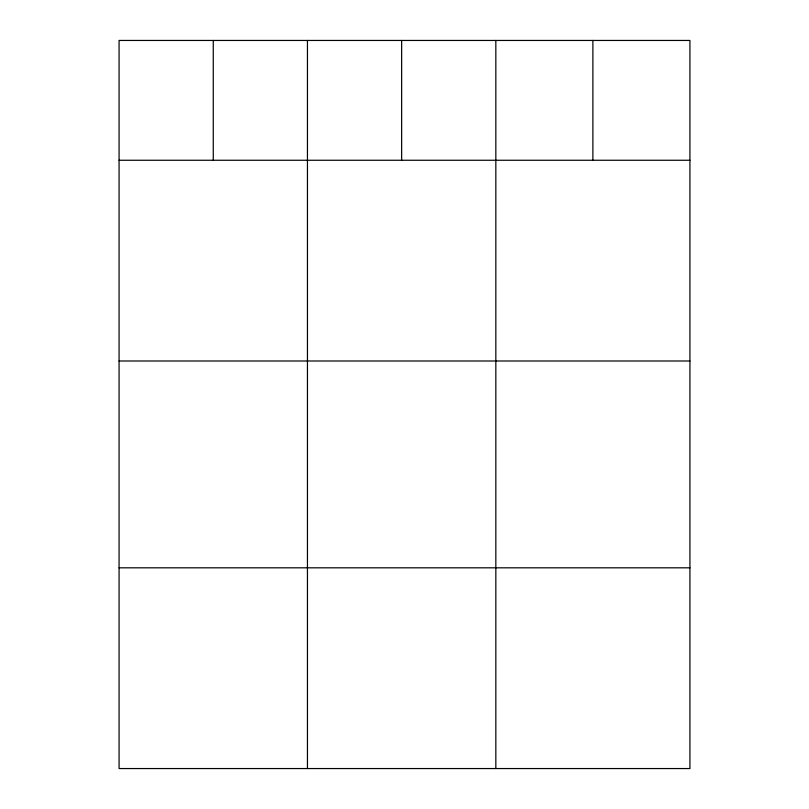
<?xml version="1.0" encoding="UTF-8"?>
<svg xmlns="http://www.w3.org/2000/svg" width="809" height="809" viewBox="0 0 809 809"><rect width="100%" height="100%" fill="white"/><g stroke="black" fill="none" stroke-linecap="round" stroke-linejoin="round"><path stroke-width="1.21" d="M689.925 160.253L689.925 768.55L119.075 768.55L119.075 40.45L689.925 40.45L689.925 160.253L119.075 160.253M119.075 360.996L689.925 360.996M119.075 567.817L689.925 567.817M592.886 40.45L592.886 160.253M495.836 40.45L495.836 768.55M401.648 40.45L401.648 160.253M307.45 40.45L307.45 768.55M213.263 40.45L213.263 160.253"/></g></svg>
